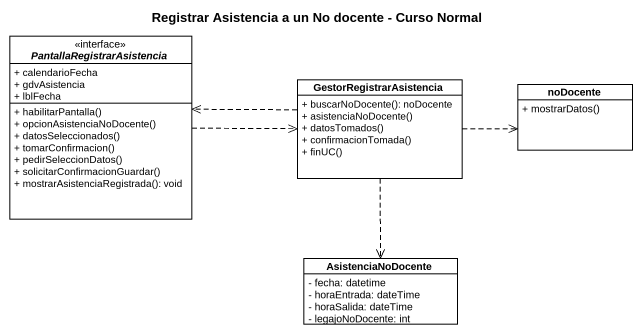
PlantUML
@startuml
title Registrar Asistencia a un No docente - Curso Normal
hide circle
hide empty members
skinparam classAttributeIconSize 0
interface PantallaRegistrarAsistencia <<interface>> {
  + calendarioFecha
  + gdvAsistencia
  + lblFecha
  + habilitarPantalla()
  + opcionAsistenciaNoDocente()
  + datosSeleccionados()
  + tomarConfirmacion()
  + pedirSeleccionDatos()
  + solicitarConfirmacionGuardar()
  + mostrarAsistenciaRegistrada(): void
}
class GestorRegistrarAsistencia {
  + buscarNoDocente(): noDocente
  + asistenciaNoDocente()
  + datosTomados()
  + confirmacionTomada()
  + finUC()
}
class noDocente {
  + mostrarDatos()
}
class AsistenciaNoDocente {
  - fecha: datetime
  - horaEntrada: dateTime
  - horaSalida: dateTime
  - legajoNoDocente: int
}
PantallaRegistrarAsistencia .right.> GestorRegistrarAsistencia
GestorRegistrarAsistencia .left.> PantallaRegistrarAsistencia
GestorRegistrarAsistencia .right.> noDocente
GestorRegistrarAsistencia ..> AsistenciaNoDocente
@enduml
